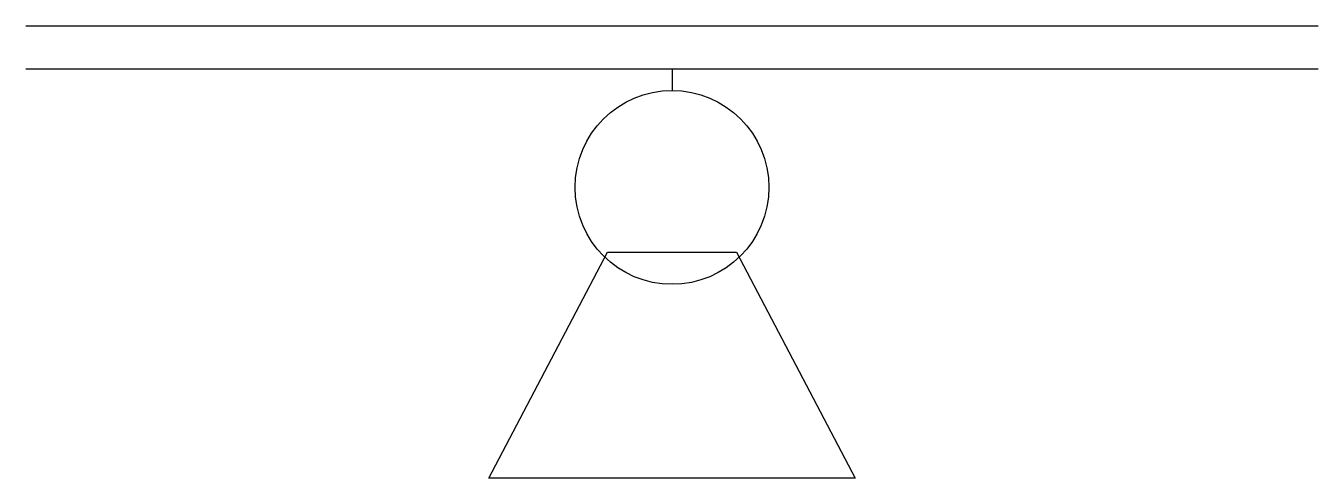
# Model space of a CAD drawing. Header units: millimetres. Extents: x -600 to 600, y -380 to 40.
import ezdxf

# ---------------------------------------------------------------- set-up
doc = ezdxf.new("R2010")
doc.units = ezdxf.units.MM
doc.layers.add('E-LITE', color=7, linetype='Continuous', lineweight=25, true_color=0x5b697f)

# ---------------------------------------------------------------- blocks, each defined once
blk = doc.blocks.new('205_ELECTRICAL_LIGHTING_SYMBOLS_TRACK_SPOTLIGHT')
at = {"layer": 'E-LITE'}
for points in [[(-600, 40), (600, 40)], [(-600, 0), (600, 0)], [(0, 0), (0, -20)]]:
    blk.add_lwpolyline(points, dxfattribs=at)
blk.add_lwpolyline([(-60, -170), (60, -170), (170, -380), (-170, -380)], close=True, dxfattribs=at)
blk.add_circle((0, -110), 90, dxfattribs=at)

msp = doc.modelspace()

# ---------------------------------------------------------------- block references
msp.add_blockref('205_ELECTRICAL_LIGHTING_SYMBOLS_TRACK_SPOTLIGHT', (0, 0))

doc.saveas('drawing.dxf')
